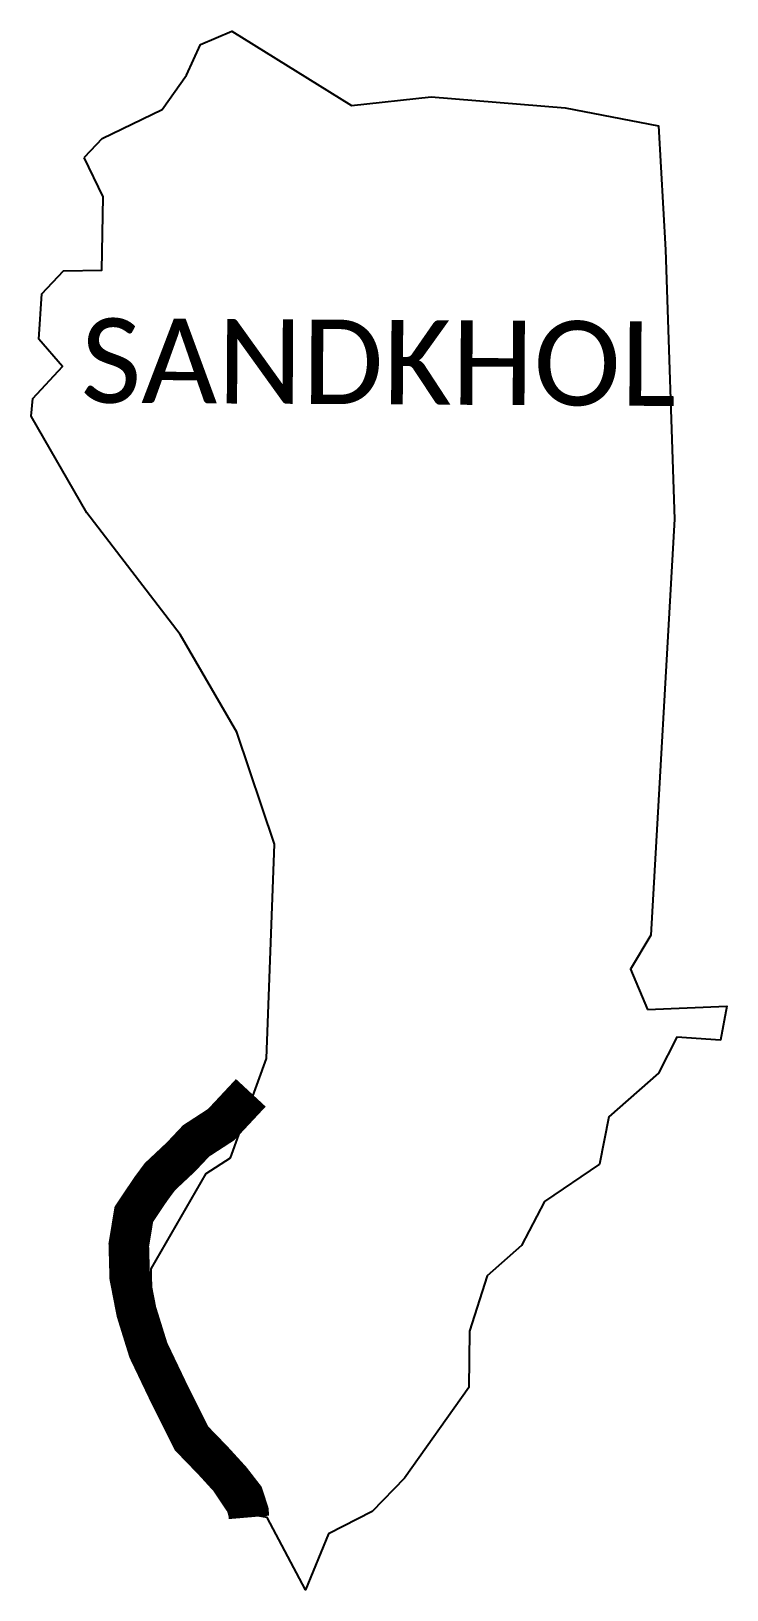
# Model space of a CAD drawing. Header units: metres. Extents: x 310775 to 311632, y 1908849 to 1910770.
import ezdxf

# ---------------------------------------------------------------- set-up
doc = ezdxf.new("R2010")
doc.units = ezdxf.units.M
for name, color, linetype in [('UNPROTECTED', 130, 'Continuous'), ('village', 3, 'Continuous'), ('VILLAGE NAME', 250, 'Continuous')]:
    doc.layers.add(name, color=color, linetype=linetype)
doc.styles.get("Standard").update_dxf_attribs({"font": 'simplex.shx'})

msp = doc.modelspace()

# ---------------------------------------------------------------- linework, layer by layer
at = {"layer": 'UNPROTECTED', "const_width": 50, "flags": 128}
msp.add_lwpolyline([(311045.4, 1909461.3), (311041.6, 1909457.2), (311008.8, 1909422.1), (310978, 1909402.1), (310959.3, 1909382.3), (310933.3, 1909357.9), (310922, 1909342.6), (310901.2, 1909311.6), (310895, 1909273.8), (310896.1, 1909234.2), (310904.4, 1909191.5), (310919.1, 1909144.2), (310945.9, 1909088.1), (310972.1, 1909035.7), (310999.1, 1909007.8), (311020.9, 1908983.9), (311036.4, 1908963.9), (311042.5, 1908945.1), (311043.1, 1908938.1)], dxfattribs=at)
at = {"layer": 'village', "flags": 128}
msp.add_lwpolyline([(310862.3, 1910637.4), (310840.1, 1910613.7)], dxfattribs=at)
at = {"layer": 'village', "color": 3, "true_color": 0x00ff00}
for points in [[(310862.3, 1910637.4, 0), (310936.1, 1910673.2, 0), (310966.3, 1910715.4, 0), (310983.2, 1910753.3, 0), (311022.2, 1910769.5, 0), (311169.5, 1910678, 0), (311267.7, 1910688.5, 0), (311432.9, 1910674.9, 0), (311547.8, 1910653, 0), (311556.4, 1910500, 0), (311567.5, 1910168.1, 0), (311538.3, 1909655.6, 0), (311513.4, 1909613.5, 0), (311534.3, 1909563.9, 0)], [(311534.3, 1909563.9, 0), (311632.2, 1909568, 0), (311624.5, 1909526.1, 0), (311570.6, 1909529.9, 0), (311547.9, 1909485.3, 0), (311486.8, 1909431.6, 0), (311475.1, 1909373.3, 0), (311407.4, 1909327.5, 0), (311379.1, 1909273.1, 0), (311336.9, 1909235.8, 0), (311314.9, 1909167.5, 0), (311314, 1909098.3, 0), (311235, 1908986.4, 0), (311194.9, 1908945.2, 0), (311141.2, 1908917.8, 0), (311112.9, 1908848.8, 0), (311065.5, 1908937.8, 0), (311016.3, 1908947, 0), (310924.6, 1909084.9, 0), (310922.4, 1909244.2, 0), (310990.4, 1909361.7, 0), (311020.4, 1909381.1, 0), (311064.7, 1909503.6, 0), (311074.7, 1909767.5, 0), (311028, 1909905.7, 0), (310958.3, 1910026.2, 0), (310843.3, 1910176, 0), (310774.6, 1910295.3, 0), (310776.7, 1910316.7, 0), (310813.1, 1910356.5, 0), (310784.2, 1910389.9, 0), (310787.9, 1910445.7, 0), (310814.4, 1910474.2, 0), (310861.8, 1910475.1, 0), (310863.4, 1910565.4, 0), (310840.1, 1910613.7, 0)]]:
    msp.add_polyline3d(points, dxfattribs=at)

# ---------------------------------------------------------------- texts
at = {"layer": 'VILLAGE NAME', "insert": (310836.3, 1910415.8), "char_height": 104.042, "attachment_point": 1, "rotation": 359.6762}
msp.add_mtext_dynamic_manual_height_columns('{\\fCalibri|b0|i0|c0|p34;SANDKHOL}', width=1028.721, gutter_width=520.2, heights=[0], dxfattribs=at)

doc.saveas('drawing.dxf')
